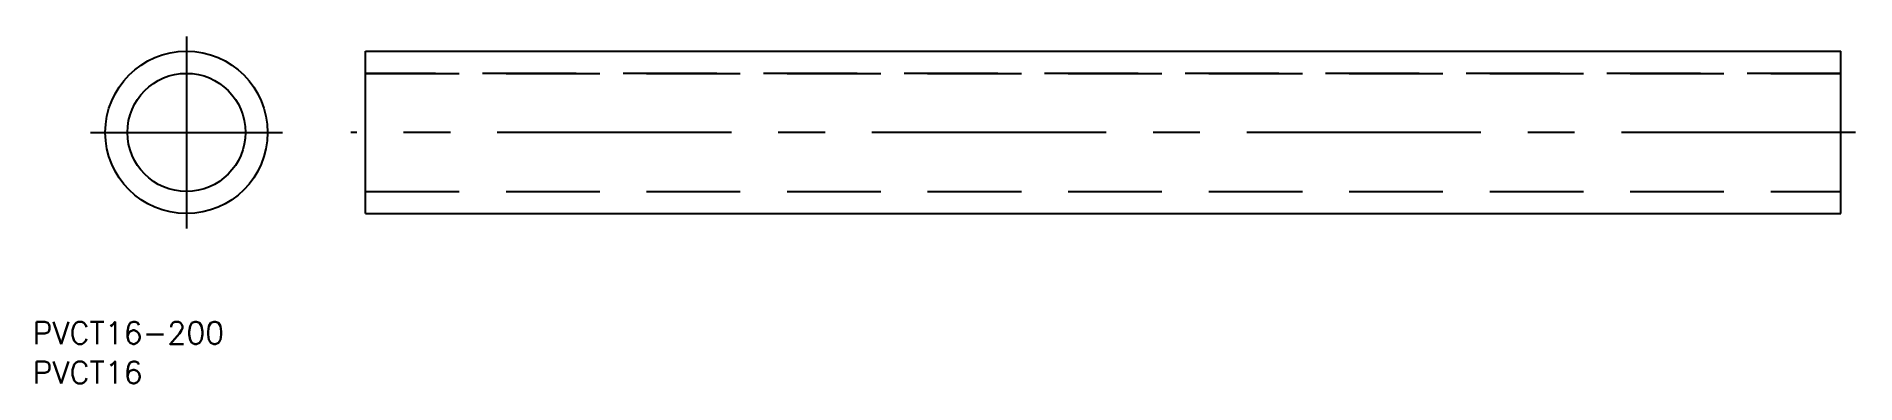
# Model space of a CAD drawing. Extents: x -20 to 226, y -34 to 13.
import ezdxf

# ---------------------------------------------------------------- set-up
doc = ezdxf.new("R2010")
doc.units = 0
doc.linetypes.add('CENTER', pattern=[50.8, 31.75, -6.35, 6.35, -6.35])
doc.linetypes.add('DASHED', pattern=[19.05, 12.7, -6.35])
doc.layers.get('0').update_dxf_attribs({"linetype": 'CONTINUOUS'})
doc.layers.add('CENTER', color=1, linetype='CENTER')
doc.styles.get("Standard").update_dxf_attribs({"font": 'txt.shx', "height": 3, "bigfont": 'bigfont.shx'})

msp = doc.modelspace()

# ---------------------------------------------------------------- linework, layer by layer
at = {"color": 7, "linetype": 'CONTINUOUS'}
for p, q in [((24.28, -11), (24.28, 11)), ((24.28, 11), (224.28, 11)), ((224.28, -11), (224.28, 11)), ((24.28, -11), (224.28, -11))]:
    msp.add_line(p, q, dxfattribs=at)
at = {"color": 3, "linetype": 'DASHED'}
for p, q in [((224.28, 8), (24.28, 8)), ((24.28, 8), (224.28, 8)), ((24.28, -8), (224.28, -8))]:
    msp.add_line(p, q, dxfattribs=at)
at = {"color": 7, "linetype": 'CONTINUOUS'}
for radius in [11, 8]:
    msp.add_circle((0, 0), radius, dxfattribs=at)
at = {"layer": 'CENTER', "color": 1, "linetype": 'CENTER'}
for p, q in [((0, 13), (0, -13)), ((-13, 0), (13, 0)), ((226.28, 0), (22.28, 0))]:
    msp.add_line(p, q, dxfattribs=at)

# ---------------------------------------------------------------- texts
at = {"color": 7, "linetype": 'CONTINUOUS'}
for s, p in [('PVCT16-200', (-20.86, -28.66)), ('PVCT16', (-20.86, -34.01))]:
    msp.add_text(s, height=3, dxfattribs=at).set_placement(p)

doc.saveas('drawing.dxf')
